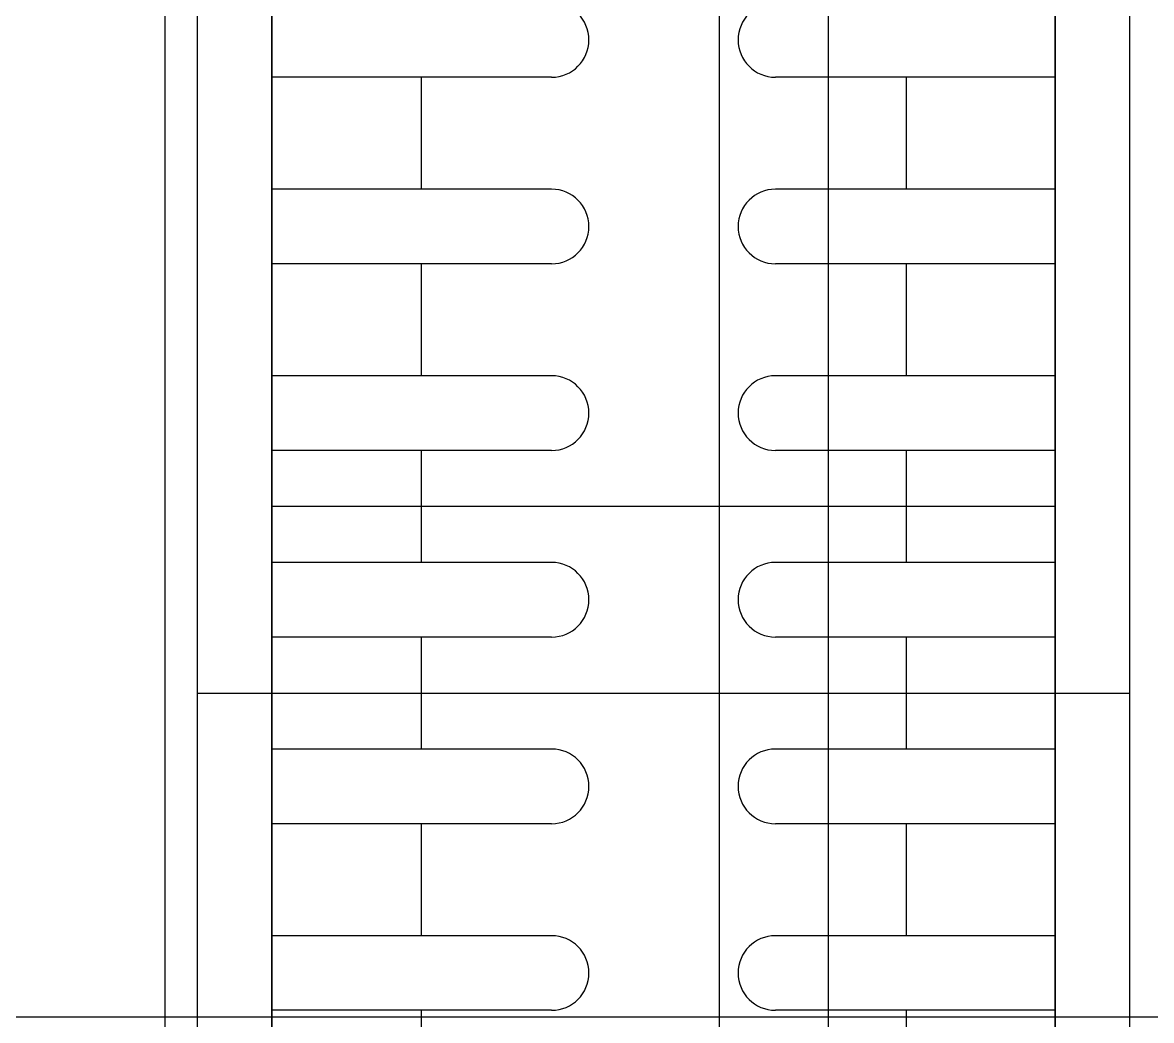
# Model space of a CAD drawing. Header units: inches. Extents: x 21 to 38546, y 13 to 15001.
# Drawn here: x 4417.19 to 4432.32, y 1168.39 to 1181.76 of the extents above; entities that cross this region are included whole.
import ezdxf

# ---------------------------------------------------------------- set-up
doc = ezdxf.new("R2010")
doc.units = ezdxf.units.IN
doc.header["$MEASUREMENT"] = 0
for name, color, linetype in [('pex_boru_dönüş', 5, 'Continuous'), ('pex_boru_gidiş', 1, 'Continuous'), ('RAD-MAHAL', 2, 'Continuous'), ('RAST-IST-RADYATÖR-DİNAMİK BLOK', 83, 'Continuous')]:
    doc.layers.add(name, color=color, linetype=linetype)
doc.layers.add('Z_MİM_-KM-Silik tarama', color=8, linetype='Continuous', lineweight=25)
doc.layers.add('Z_MİM_-KM-VITRF', color=8, linetype='Continuous', lineweight=25)

# ---------------------------------------------------------------- blocks, each defined once
blk = doc.blocks.new('*U171')
blk.add_line((-56, -48.918), (-20, -48.918))
at = {"layer": 'Z_MİM_-KM-Silik tarama'}
blk.add_line((-56, -40.026), (-20, -40.026), dxfattribs=at)
blk = doc.blocks.new('IS_RADYATOR_TAG_MRD')
at = {"layer": 'RAD-MAHAL'}
blk.add_lwpolyline([(0, 0), (130, 0), (130, 36), (0, 36)], dxfattribs=at)
blk = doc.blocks.new('IS_RADYATOR-PLAN-60')
at = {"layer": 'RAST-IST-RADYATÖR-DİNAMİK BLOK', "color": 7}
for p, q in [((51.75, 11.5), (51.75, 7.75)), ((53.25, 11.5), (53.25, 7.75)), ((54.25, 11.5), (54.25, 7.75)), ((55.75, 11.5), (55.75, 7.75)), ((56.75, 11.5), (56.75, 7.75)), ((51.75, 9.5), (52.5, 9.5)), ((52.5, 9.5), (53.25, 9.5)), ((54.25, 9.5), (55, 9.5)), ((55, 9.5), (55.75, 9.5)), ((56.75, 9.5), (57.5, 9.5)), ((51.75, 4.75), (51.75, 1)), ((53.25, 4.75), (53.25, 1)), ((54.25, 4.75), (54.25, 1)), ((55.75, 4.75), (55.75, 1)), ((56.75, 4.75), (56.75, 1)), ((51.75, 3), (52.5, 3)), ((52.5, 3), (53.25, 3)), ((54.25, 3), (55, 3)), ((55, 3), (55.75, 3)), ((56.75, 3), (57.5, 3))]:
    blk.add_line(p, q, dxfattribs=at)
at = {"layer": 'RAST-IST-RADYATÖR-DİNAMİK BLOK'}
for points in [[(0, 0), (60, 0), (60, 12.5), (0, 12.5)], [(2.5, 11.5), (57.5, 11.5), (57.5, 1), (2.5, 1)]]:
    blk.add_lwpolyline(points, dxfattribs=at)
at = {"layer": 'RAST-IST-RADYATÖR-DİNAMİK BLOK', "color": 7}
for centre, start, end in [((51.25, 7.75), 180, 0), ((53.75, 7.75), 180, 0), ((56.25, 7.75), 180, 0), ((51.25, 4.75), 0, 180), ((53.75, 4.75), 0, 180), ((56.25, 4.75), 0, 180)]:
    blk.add_arc(centre, 0.5, start, end, dxfattribs=at)
blk = doc.blocks.new('IS_RADYATOR-PLAN-70')
at = {"layer": 'RAST-IST-RADYATÖR-DİNAMİK BLOK', "color": 7}
for p, q in [((51.75, 11.5), (51.75, 7.75)), ((53.25, 11.5), (53.25, 7.75)), ((54.25, 11.5), (54.25, 7.75)), ((55.75, 11.5), (55.75, 7.75)), ((56.75, 11.5), (56.75, 7.75)), ((58.25, 11.5), (58.25, 7.75)), ((59.25, 11.5), (59.25, 7.75)), ((60.75, 11.5), (60.75, 7.75)), ((61.75, 11.5), (61.75, 7.75)), ((63.25, 11.5), (63.25, 7.75)), ((64.25, 11.5), (64.25, 7.75)), ((51.75, 9.5), (52.5, 9.5)), ((52.5, 9.5), (53.25, 9.5)), ((54.25, 9.5), (55, 9.5)), ((55, 9.5), (55.75, 9.5)), ((56.75, 9.5), (57.5, 9.5)), ((57.5, 9.5), (58.25, 9.5)), ((59.25, 9.5), (60, 9.5)), ((60, 9.5), (60.75, 9.5)), ((61.75, 9.5), (62.5, 9.5)), ((62.5, 9.5), (63.25, 9.5)), ((64.25, 9.5), (65, 9.5)), ((51.75, 4.75), (51.75, 1)), ((53.25, 4.75), (53.25, 1)), ((54.25, 4.75), (54.25, 1)), ((55.75, 4.75), (55.75, 1)), ((56.75, 4.75), (56.75, 1)), ((58.25, 4.75), (58.25, 1)), ((59.25, 4.75), (59.25, 1)), ((60.75, 4.75), (60.75, 1)), ((61.75, 4.75), (61.75, 1)), ((63.25, 4.75), (63.25, 1)), ((64.25, 4.75), (64.25, 1)), ((51.75, 3), (52.5, 3)), ((52.5, 3), (53.25, 3)), ((54.25, 3), (55, 3)), ((55, 3), (55.75, 3)), ((56.75, 3), (57.5, 3)), ((57.5, 3), (58.25, 3)), ((59.25, 3), (60, 3)), ((60, 3), (60.75, 3)), ((61.75, 3), (62.5, 3)), ((62.5, 3), (63.25, 3)), ((64.25, 3), (65, 3))]:
    blk.add_line(p, q, dxfattribs=at)
at = {"layer": 'RAST-IST-RADYATÖR-DİNAMİK BLOK'}
for points in [[(0, 0), (70, 0), (70, 12.5), (0, 12.5)], [(2.5, 11.5), (67.5, 11.5), (67.5, 1), (2.5, 1)]]:
    blk.add_lwpolyline(points, dxfattribs=at)
at = {"layer": 'RAST-IST-RADYATÖR-DİNAMİK BLOK', "color": 7}
for centre, start, end in [((51.25, 7.75), 180, 0), ((53.75, 7.75), 180, 0), ((56.25, 7.75), 180, 0), ((58.75, 7.75), 180, 0), ((61.25, 7.75), 180, 0), ((63.75, 7.75), 180, 0), ((51.25, 4.75), 0, 180), ((53.75, 4.75), 0, 180), ((56.25, 4.75), 0, 180), ((58.75, 4.75), 0, 180), ((61.25, 4.75), 0, 180), ((63.75, 4.75), 0, 180)]:
    blk.add_arc(centre, 0.5, start, end, dxfattribs=at)
blk = doc.blocks.new('IS_RADYATOR-PLAN-80')
at = {"layer": 'RAST-IST-RADYATÖR-DİNAMİK BLOK', "color": 7}
for p, q in [((51.75, 11.5), (51.75, 7.75)), ((53.25, 11.5), (53.25, 7.75)), ((54.25, 11.5), (54.25, 7.75)), ((55.75, 11.5), (55.75, 7.75)), ((56.75, 11.5), (56.75, 7.75)), ((58.25, 11.5), (58.25, 7.75)), ((59.25, 11.5), (59.25, 7.75)), ((60.75, 11.5), (60.75, 7.75)), ((61.75, 11.5), (61.75, 7.75)), ((63.25, 11.5), (63.25, 7.75)), ((64.25, 11.5), (64.25, 7.75)), ((51.75, 9.5), (52.5, 9.5)), ((52.5, 9.5), (53.25, 9.5)), ((54.25, 9.5), (55, 9.5)), ((55, 9.5), (55.75, 9.5)), ((56.75, 9.5), (57.5, 9.5)), ((57.5, 9.5), (58.25, 9.5)), ((59.25, 9.5), (60, 9.5)), ((60, 9.5), (60.75, 9.5)), ((61.75, 9.5), (62.5, 9.5)), ((62.5, 9.5), (63.25, 9.5)), ((64.25, 9.5), (65, 9.5)), ((51.75, 4.75), (51.75, 1)), ((53.25, 4.75), (53.25, 1)), ((54.25, 4.75), (54.25, 1)), ((55.75, 4.75), (55.75, 1)), ((56.75, 4.75), (56.75, 1)), ((58.25, 4.75), (58.25, 1)), ((59.25, 4.75), (59.25, 1)), ((60.75, 4.75), (60.75, 1)), ((61.75, 4.75), (61.75, 1)), ((63.25, 4.75), (63.25, 1)), ((64.25, 4.75), (64.25, 1)), ((51.75, 3), (52.5, 3)), ((52.5, 3), (53.25, 3)), ((54.25, 3), (55, 3)), ((55, 3), (55.75, 3)), ((56.75, 3), (57.5, 3)), ((57.5, 3), (58.25, 3)), ((59.25, 3), (60, 3)), ((60, 3), (60.75, 3)), ((61.75, 3), (62.5, 3)), ((62.5, 3), (63.25, 3)), ((64.25, 3), (65, 3))]:
    blk.add_line(p, q, dxfattribs=at)
at = {"layer": 'RAST-IST-RADYATÖR-DİNAMİK BLOK'}
for points in [[(0, 0), (80, 0), (80, 12.5), (0, 12.5)], [(2.5, 11.5), (77.5, 11.5), (77.5, 1), (2.5, 1)]]:
    blk.add_lwpolyline(points, dxfattribs=at)
at = {"layer": 'RAST-IST-RADYATÖR-DİNAMİK BLOK', "color": 7}
for centre, start, end in [((51.25, 7.75), 180, 0), ((53.75, 7.75), 180, 0), ((56.25, 7.75), 180, 0), ((58.75, 7.75), 180, 0), ((61.25, 7.75), 180, 0), ((63.75, 7.75), 180, 0), ((51.25, 4.75), 0, 180), ((53.75, 4.75), 0, 180), ((56.25, 4.75), 0, 180), ((58.75, 4.75), 0, 180), ((61.25, 4.75), 0, 180), ((63.75, 4.75), 0, 180)]:
    blk.add_arc(centre, 0.5, start, end, dxfattribs=at)
blk = doc.blocks.new('IS_RADYATOR-PLAN-90')
at = {"layer": 'RAST-IST-RADYATÖR-DİNAMİK BLOK', "color": 7}
for p, q in [((51.75, 11.5), (51.75, 7.75)), ((53.25, 11.5), (53.25, 7.75)), ((54.25, 11.5), (54.25, 7.75)), ((55.75, 11.5), (55.75, 7.75)), ((56.75, 11.5), (56.75, 7.75)), ((58.25, 11.5), (58.25, 7.75)), ((59.25, 11.5), (59.25, 7.75)), ((60.75, 11.5), (60.75, 7.75)), ((61.75, 11.5), (61.75, 7.75)), ((63.25, 11.5), (63.25, 7.75)), ((64.25, 11.5), (64.25, 7.75)), ((51.75, 9.5), (52.5, 9.5)), ((52.5, 9.5), (53.25, 9.5)), ((54.25, 9.5), (55, 9.5)), ((55, 9.5), (55.75, 9.5)), ((56.75, 9.5), (57.5, 9.5)), ((57.5, 9.5), (58.25, 9.5)), ((59.25, 9.5), (60, 9.5)), ((60, 9.5), (60.75, 9.5)), ((61.75, 9.5), (62.5, 9.5)), ((62.5, 9.5), (63.25, 9.5)), ((64.25, 9.5), (65, 9.5)), ((51.75, 4.75), (51.75, 1)), ((53.25, 4.75), (53.25, 1)), ((54.25, 4.75), (54.25, 1)), ((55.75, 4.75), (55.75, 1)), ((56.75, 4.75), (56.75, 1)), ((58.25, 4.75), (58.25, 1)), ((59.25, 4.75), (59.25, 1)), ((60.75, 4.75), (60.75, 1)), ((61.75, 4.75), (61.75, 1)), ((63.25, 4.75), (63.25, 1)), ((64.25, 4.75), (64.25, 1)), ((51.75, 3), (52.5, 3)), ((52.5, 3), (53.25, 3)), ((54.25, 3), (55, 3)), ((55, 3), (55.75, 3)), ((56.75, 3), (57.5, 3)), ((57.5, 3), (58.25, 3)), ((59.25, 3), (60, 3)), ((60, 3), (60.75, 3)), ((61.75, 3), (62.5, 3)), ((62.5, 3), (63.25, 3)), ((64.25, 3), (65, 3))]:
    blk.add_line(p, q, dxfattribs=at)
at = {"layer": 'RAST-IST-RADYATÖR-DİNAMİK BLOK'}
for points in [[(0, 0), (90, 0), (90, 12.5), (0, 12.5)], [(2.5, 11.5), (87.5, 11.5), (87.5, 1), (2.5, 1)]]:
    blk.add_lwpolyline(points, dxfattribs=at)
at = {"layer": 'RAST-IST-RADYATÖR-DİNAMİK BLOK', "color": 7}
for centre, start, end in [((51.25, 7.75), 180, 0), ((53.75, 7.75), 180, 0), ((56.25, 7.75), 180, 0), ((58.75, 7.75), 180, 0), ((61.25, 7.75), 180, 0), ((63.75, 7.75), 180, 0), ((51.25, 4.75), 0, 180), ((53.75, 4.75), 0, 180), ((56.25, 4.75), 0, 180), ((58.75, 4.75), 0, 180), ((61.25, 4.75), 0, 180), ((63.75, 4.75), 0, 180)]:
    blk.add_arc(centre, 0.5, start, end, dxfattribs=at)
blk = doc.blocks.new('IS_RADYATOR-PLAN-100')
at = {"layer": 'RAST-IST-RADYATÖR-DİNAMİK BLOK', "color": 7}
for p, q in [((51.75, 11.5), (51.75, 7.75)), ((53.25, 11.5), (53.25, 7.75)), ((54.25, 11.5), (54.25, 7.75)), ((55.75, 11.5), (55.75, 7.75)), ((56.75, 11.5), (56.75, 7.75)), ((58.25, 11.5), (58.25, 7.75)), ((59.25, 11.5), (59.25, 7.75)), ((60.75, 11.5), (60.75, 7.75)), ((61.75, 11.5), (61.75, 7.75)), ((63.25, 11.5), (63.25, 7.75)), ((64.25, 11.5), (64.25, 7.75)), ((51.75, 9.5), (52.5, 9.5)), ((52.5, 9.5), (53.25, 9.5)), ((54.25, 9.5), (55, 9.5)), ((55, 9.5), (55.75, 9.5)), ((56.75, 9.5), (57.5, 9.5)), ((57.5, 9.5), (58.25, 9.5)), ((59.25, 9.5), (60, 9.5)), ((60, 9.5), (60.75, 9.5)), ((61.75, 9.5), (62.5, 9.5)), ((62.5, 9.5), (63.25, 9.5)), ((64.25, 9.5), (65, 9.5)), ((51.75, 4.75), (51.75, 1)), ((53.25, 4.75), (53.25, 1)), ((54.25, 4.75), (54.25, 1)), ((55.75, 4.75), (55.75, 1)), ((56.75, 4.75), (56.75, 1)), ((58.25, 4.75), (58.25, 1)), ((59.25, 4.75), (59.25, 1)), ((60.75, 4.75), (60.75, 1)), ((61.75, 4.75), (61.75, 1)), ((63.25, 4.75), (63.25, 1)), ((64.25, 4.75), (64.25, 1)), ((51.75, 3), (52.5, 3)), ((52.5, 3), (53.25, 3)), ((54.25, 3), (55, 3)), ((55, 3), (55.75, 3)), ((56.75, 3), (57.5, 3)), ((57.5, 3), (58.25, 3)), ((59.25, 3), (60, 3)), ((60, 3), (60.75, 3)), ((61.75, 3), (62.5, 3)), ((62.5, 3), (63.25, 3)), ((64.25, 3), (65, 3))]:
    blk.add_line(p, q, dxfattribs=at)
at = {"layer": 'RAST-IST-RADYATÖR-DİNAMİK BLOK'}
for points in [[(0, 0), (100, 0), (100, 12.5), (0, 12.5)], [(2.5, 11.5), (97.5, 11.5), (97.5, 1), (2.5, 1)]]:
    blk.add_lwpolyline(points, dxfattribs=at)
at = {"layer": 'RAST-IST-RADYATÖR-DİNAMİK BLOK', "color": 7}
for centre, start, end in [((51.25, 7.75), 180, 0), ((53.75, 7.75), 180, 0), ((56.25, 7.75), 180, 0), ((58.75, 7.75), 180, 0), ((61.25, 7.75), 180, 0), ((63.75, 7.75), 180, 0), ((51.25, 4.75), 0, 180), ((53.75, 4.75), 0, 180), ((56.25, 4.75), 0, 180), ((58.75, 4.75), 0, 180), ((61.25, 4.75), 0, 180), ((63.75, 4.75), 0, 180)]:
    blk.add_arc(centre, 0.5, start, end, dxfattribs=at)
blk = doc.blocks.new('IS_RADYATOR-PLAN-110')
at = {"layer": 'RAST-IST-RADYATÖR-DİNAMİK BLOK', "color": 7}
for p, q in [((51.75, 11.5), (51.75, 7.75)), ((53.25, 11.5), (53.25, 7.75)), ((54.25, 11.5), (54.25, 7.75)), ((55.75, 11.5), (55.75, 7.75)), ((56.75, 11.5), (56.75, 7.75)), ((58.25, 11.5), (58.25, 7.75)), ((59.25, 11.5), (59.25, 7.75)), ((60.75, 11.5), (60.75, 7.75)), ((61.75, 11.5), (61.75, 7.75)), ((63.25, 11.5), (63.25, 7.75)), ((64.25, 11.5), (64.25, 7.75)), ((51.75, 9.5), (52.5, 9.5)), ((52.5, 9.5), (53.25, 9.5)), ((54.25, 9.5), (55, 9.5)), ((55, 9.5), (55.75, 9.5)), ((56.75, 9.5), (57.5, 9.5)), ((57.5, 9.5), (58.25, 9.5)), ((59.25, 9.5), (60, 9.5)), ((60, 9.5), (60.75, 9.5)), ((61.75, 9.5), (62.5, 9.5)), ((62.5, 9.5), (63.25, 9.5)), ((64.25, 9.5), (65, 9.5)), ((51.75, 4.75), (51.75, 1)), ((53.25, 4.75), (53.25, 1)), ((54.25, 4.75), (54.25, 1)), ((55.75, 4.75), (55.75, 1)), ((56.75, 4.75), (56.75, 1)), ((58.25, 4.75), (58.25, 1)), ((59.25, 4.75), (59.25, 1)), ((60.75, 4.75), (60.75, 1)), ((61.75, 4.75), (61.75, 1)), ((63.25, 4.75), (63.25, 1)), ((64.25, 4.75), (64.25, 1)), ((51.75, 3), (52.5, 3)), ((52.5, 3), (53.25, 3)), ((54.25, 3), (55, 3)), ((55, 3), (55.75, 3)), ((56.75, 3), (57.5, 3)), ((57.5, 3), (58.25, 3)), ((59.25, 3), (60, 3)), ((60, 3), (60.75, 3)), ((61.75, 3), (62.5, 3)), ((62.5, 3), (63.25, 3)), ((64.25, 3), (65, 3))]:
    blk.add_line(p, q, dxfattribs=at)
at = {"layer": 'RAST-IST-RADYATÖR-DİNAMİK BLOK'}
for points in [[(0, 0), (110, 0), (110, 12.5), (0, 12.5)], [(2.5, 11.5), (107.5, 11.5), (107.5, 1), (2.5, 1)]]:
    blk.add_lwpolyline(points, dxfattribs=at)
at = {"layer": 'RAST-IST-RADYATÖR-DİNAMİK BLOK', "color": 7}
for centre, start, end in [((51.25, 7.75), 180, 0), ((53.75, 7.75), 180, 0), ((56.25, 7.75), 180, 0), ((58.75, 7.75), 180, 0), ((61.25, 7.75), 180, 0), ((63.75, 7.75), 180, 0), ((51.25, 4.75), 0, 180), ((53.75, 4.75), 0, 180), ((56.25, 4.75), 0, 180), ((58.75, 4.75), 0, 180), ((61.25, 4.75), 0, 180), ((63.75, 4.75), 0, 180)]:
    blk.add_arc(centre, 0.5, start, end, dxfattribs=at)
blk = doc.blocks.new('IS_RADYATOR-PLAN-120')
at = {"layer": 'RAST-IST-RADYATÖR-DİNAMİK BLOK', "color": 7}
for p, q in [((51.75, 11.5), (51.75, 7.75)), ((53.25, 11.5), (53.25, 7.75)), ((54.25, 11.5), (54.25, 7.75)), ((55.75, 11.5), (55.75, 7.75)), ((56.75, 11.5), (56.75, 7.75)), ((58.25, 11.5), (58.25, 7.75)), ((59.25, 11.5), (59.25, 7.75)), ((60.75, 11.5), (60.75, 7.75)), ((61.75, 11.5), (61.75, 7.75)), ((63.25, 11.5), (63.25, 7.75)), ((64.25, 11.5), (64.25, 7.75)), ((51.75, 9.5), (52.5, 9.5)), ((52.5, 9.5), (53.25, 9.5)), ((54.25, 9.5), (55, 9.5)), ((55, 9.5), (55.75, 9.5)), ((56.75, 9.5), (57.5, 9.5)), ((57.5, 9.5), (58.25, 9.5)), ((59.25, 9.5), (60, 9.5)), ((60, 9.5), (60.75, 9.5)), ((61.75, 9.5), (62.5, 9.5)), ((62.5, 9.5), (63.25, 9.5)), ((64.25, 9.5), (65, 9.5)), ((51.75, 4.75), (51.75, 1)), ((53.25, 4.75), (53.25, 1)), ((54.25, 4.75), (54.25, 1)), ((55.75, 4.75), (55.75, 1)), ((56.75, 4.75), (56.75, 1)), ((58.25, 4.75), (58.25, 1)), ((59.25, 4.75), (59.25, 1)), ((60.75, 4.75), (60.75, 1)), ((61.75, 4.75), (61.75, 1)), ((63.25, 4.75), (63.25, 1)), ((64.25, 4.75), (64.25, 1)), ((51.75, 3), (52.5, 3)), ((52.5, 3), (53.25, 3)), ((54.25, 3), (55, 3)), ((55, 3), (55.75, 3)), ((56.75, 3), (57.5, 3)), ((57.5, 3), (58.25, 3)), ((59.25, 3), (60, 3)), ((60, 3), (60.75, 3)), ((61.75, 3), (62.5, 3)), ((62.5, 3), (63.25, 3)), ((64.25, 3), (65, 3))]:
    blk.add_line(p, q, dxfattribs=at)
at = {"layer": 'RAST-IST-RADYATÖR-DİNAMİK BLOK'}
for points in [[(0, 0), (120, 0), (120, 12.5), (0, 12.5)], [(2.5, 11.5), (117.5, 11.5), (117.5, 1), (2.5, 1)]]:
    blk.add_lwpolyline(points, dxfattribs=at)
at = {"layer": 'RAST-IST-RADYATÖR-DİNAMİK BLOK', "color": 7}
for centre, start, end in [((51.25, 7.75), 180, 0), ((53.75, 7.75), 180, 0), ((56.25, 7.75), 180, 0), ((58.75, 7.75), 180, 0), ((61.25, 7.75), 180, 0), ((63.75, 7.75), 180, 0), ((51.25, 4.75), 0, 180), ((53.75, 4.75), 0, 180), ((56.25, 4.75), 0, 180), ((58.75, 4.75), 0, 180), ((61.25, 4.75), 0, 180), ((63.75, 4.75), 0, 180)]:
    blk.add_arc(centre, 0.5, start, end, dxfattribs=at)
blk = doc.blocks.new('IS_RADYATOR-PLAN-130')
at = {"layer": 'RAST-IST-RADYATÖR-DİNAMİK BLOK', "color": 7}
for p, q in [((51.75, 11.5), (51.75, 7.75)), ((53.25, 11.5), (53.25, 7.75)), ((54.25, 11.5), (54.25, 7.75)), ((55.75, 11.5), (55.75, 7.75)), ((56.75, 11.5), (56.75, 7.75)), ((58.25, 11.5), (58.25, 7.75)), ((59.25, 11.5), (59.25, 7.75)), ((60.75, 11.5), (60.75, 7.75)), ((61.75, 11.5), (61.75, 7.75)), ((63.25, 11.5), (63.25, 7.75)), ((64.25, 11.5), (64.25, 7.75)), ((51.75, 9.5), (52.5, 9.5)), ((52.5, 9.5), (53.25, 9.5)), ((54.25, 9.5), (55, 9.5)), ((55, 9.5), (55.75, 9.5)), ((56.75, 9.5), (57.5, 9.5)), ((57.5, 9.5), (58.25, 9.5)), ((59.25, 9.5), (60, 9.5)), ((60, 9.5), (60.75, 9.5)), ((61.75, 9.5), (62.5, 9.5)), ((62.5, 9.5), (63.25, 9.5)), ((64.25, 9.5), (65, 9.5)), ((51.75, 4.75), (51.75, 1)), ((53.25, 4.75), (53.25, 1)), ((54.25, 4.75), (54.25, 1)), ((55.75, 4.75), (55.75, 1)), ((56.75, 4.75), (56.75, 1)), ((58.25, 4.75), (58.25, 1)), ((59.25, 4.75), (59.25, 1)), ((60.75, 4.75), (60.75, 1)), ((61.75, 4.75), (61.75, 1)), ((63.25, 4.75), (63.25, 1)), ((64.25, 4.75), (64.25, 1)), ((51.75, 3), (52.5, 3)), ((52.5, 3), (53.25, 3)), ((54.25, 3), (55, 3)), ((55, 3), (55.75, 3)), ((56.75, 3), (57.5, 3)), ((57.5, 3), (58.25, 3)), ((59.25, 3), (60, 3)), ((60, 3), (60.75, 3)), ((61.75, 3), (62.5, 3)), ((62.5, 3), (63.25, 3)), ((64.25, 3), (65, 3))]:
    blk.add_line(p, q, dxfattribs=at)
at = {"layer": 'RAST-IST-RADYATÖR-DİNAMİK BLOK'}
for points in [[(0, 0), (130, 0), (130, 12.5), (0, 12.5)], [(2.5, 11.5), (127.5, 11.5), (127.5, 1), (2.5, 1)]]:
    blk.add_lwpolyline(points, dxfattribs=at)
at = {"layer": 'RAST-IST-RADYATÖR-DİNAMİK BLOK', "color": 7}
for centre, start, end in [((51.25, 7.75), 180, 0), ((53.75, 7.75), 180, 0), ((56.25, 7.75), 180, 0), ((58.75, 7.75), 180, 0), ((61.25, 7.75), 180, 0), ((63.75, 7.75), 180, 0), ((51.25, 4.75), 0, 180), ((53.75, 4.75), 0, 180), ((56.25, 4.75), 0, 180), ((58.75, 4.75), 0, 180), ((61.25, 4.75), 0, 180), ((63.75, 4.75), 0, 180)]:
    blk.add_arc(centre, 0.5, start, end, dxfattribs=at)
blk = doc.blocks.new('IS_RADYATOR-PLAN-140')
at = {"layer": 'RAST-IST-RADYATÖR-DİNAMİK BLOK', "color": 7}
for p, q in [((51.75, 11.5), (51.75, 7.75)), ((53.25, 11.5), (53.25, 7.75)), ((54.25, 11.5), (54.25, 7.75)), ((55.75, 11.5), (55.75, 7.75)), ((56.75, 11.5), (56.75, 7.75)), ((58.25, 11.5), (58.25, 7.75)), ((59.25, 11.5), (59.25, 7.75)), ((60.75, 11.5), (60.75, 7.75)), ((61.75, 11.5), (61.75, 7.75)), ((63.25, 11.5), (63.25, 7.75)), ((64.25, 11.5), (64.25, 7.75)), ((51.75, 9.5), (52.5, 9.5)), ((52.5, 9.5), (53.25, 9.5)), ((54.25, 9.5), (55, 9.5)), ((55, 9.5), (55.75, 9.5)), ((56.75, 9.5), (57.5, 9.5)), ((57.5, 9.5), (58.25, 9.5)), ((59.25, 9.5), (60, 9.5)), ((60, 9.5), (60.75, 9.5)), ((61.75, 9.5), (62.5, 9.5)), ((62.5, 9.5), (63.25, 9.5)), ((64.25, 9.5), (65, 9.5)), ((51.75, 4.75), (51.75, 1)), ((53.25, 4.75), (53.25, 1)), ((54.25, 4.75), (54.25, 1)), ((55.75, 4.75), (55.75, 1)), ((56.75, 4.75), (56.75, 1)), ((58.25, 4.75), (58.25, 1)), ((59.25, 4.75), (59.25, 1)), ((60.75, 4.75), (60.75, 1)), ((61.75, 4.75), (61.75, 1)), ((63.25, 4.75), (63.25, 1)), ((64.25, 4.75), (64.25, 1)), ((51.75, 3), (52.5, 3)), ((52.5, 3), (53.25, 3)), ((54.25, 3), (55, 3)), ((55, 3), (55.75, 3)), ((56.75, 3), (57.5, 3)), ((57.5, 3), (58.25, 3)), ((59.25, 3), (60, 3)), ((60, 3), (60.75, 3)), ((61.75, 3), (62.5, 3)), ((62.5, 3), (63.25, 3)), ((64.25, 3), (65, 3))]:
    blk.add_line(p, q, dxfattribs=at)
at = {"layer": 'RAST-IST-RADYATÖR-DİNAMİK BLOK'}
for points in [[(0, 0), (140, 0), (140, 12.5), (0, 12.5)], [(2.5, 11.5), (137.5, 11.5), (137.5, 1), (2.5, 1)]]:
    blk.add_lwpolyline(points, dxfattribs=at)
at = {"layer": 'RAST-IST-RADYATÖR-DİNAMİK BLOK', "color": 7}
for centre, start, end in [((51.25, 7.75), 180, 0), ((53.75, 7.75), 180, 0), ((56.25, 7.75), 180, 0), ((58.75, 7.75), 180, 0), ((61.25, 7.75), 180, 0), ((63.75, 7.75), 180, 0), ((51.25, 4.75), 0, 180), ((53.75, 4.75), 0, 180), ((56.25, 4.75), 0, 180), ((58.75, 4.75), 0, 180), ((61.25, 4.75), 0, 180), ((63.75, 4.75), 0, 180)]:
    blk.add_arc(centre, 0.5, start, end, dxfattribs=at)
blk = doc.blocks.new('IS_RADYATOR-PLAN-150')
at = {"layer": 'RAST-IST-RADYATÖR-DİNAMİK BLOK', "color": 7}
for p, q in [((51.75, 11.5), (51.75, 7.75)), ((53.25, 11.5), (53.25, 7.75)), ((54.25, 11.5), (54.25, 7.75)), ((55.75, 11.5), (55.75, 7.75)), ((56.75, 11.5), (56.75, 7.75)), ((58.25, 11.5), (58.25, 7.75)), ((59.25, 11.5), (59.25, 7.75)), ((60.75, 11.5), (60.75, 7.75)), ((61.75, 11.5), (61.75, 7.75)), ((63.25, 11.5), (63.25, 7.75)), ((64.25, 11.5), (64.25, 7.75)), ((51.75, 9.5), (52.5, 9.5)), ((52.5, 9.5), (53.25, 9.5)), ((54.25, 9.5), (55, 9.5)), ((55, 9.5), (55.75, 9.5)), ((56.75, 9.5), (57.5, 9.5)), ((57.5, 9.5), (58.25, 9.5)), ((59.25, 9.5), (60, 9.5)), ((60, 9.5), (60.75, 9.5)), ((61.75, 9.5), (62.5, 9.5)), ((62.5, 9.5), (63.25, 9.5)), ((64.25, 9.5), (65, 9.5)), ((51.75, 4.75), (51.75, 1)), ((53.25, 4.75), (53.25, 1)), ((54.25, 4.75), (54.25, 1)), ((55.75, 4.75), (55.75, 1)), ((56.75, 4.75), (56.75, 1)), ((58.25, 4.75), (58.25, 1)), ((59.25, 4.75), (59.25, 1)), ((60.75, 4.75), (60.75, 1)), ((61.75, 4.75), (61.75, 1)), ((63.25, 4.75), (63.25, 1)), ((64.25, 4.75), (64.25, 1)), ((51.75, 3), (52.5, 3)), ((52.5, 3), (53.25, 3)), ((54.25, 3), (55, 3)), ((55, 3), (55.75, 3)), ((56.75, 3), (57.5, 3)), ((57.5, 3), (58.25, 3)), ((59.25, 3), (60, 3)), ((60, 3), (60.75, 3)), ((61.75, 3), (62.5, 3)), ((62.5, 3), (63.25, 3)), ((64.25, 3), (65, 3))]:
    blk.add_line(p, q, dxfattribs=at)
at = {"layer": 'RAST-IST-RADYATÖR-DİNAMİK BLOK'}
for points in [[(-5, 0), (145, 0), (145, 12.5), (-5, 12.5)], [(-2.5, 11.5), (142.5, 11.5), (142.5, 1), (-2.5, 1)]]:
    blk.add_lwpolyline(points, dxfattribs=at)
at = {"layer": 'RAST-IST-RADYATÖR-DİNAMİK BLOK', "color": 7}
for centre, start, end in [((51.25, 7.75), 180, 0), ((53.75, 7.75), 180, 0), ((56.25, 7.75), 180, 0), ((58.75, 7.75), 180, 0), ((61.25, 7.75), 180, 0), ((63.75, 7.75), 180, 0), ((51.25, 4.75), 0, 180), ((53.75, 4.75), 0, 180), ((56.25, 4.75), 0, 180), ((58.75, 4.75), 0, 180), ((61.25, 4.75), 0, 180), ((63.75, 4.75), 0, 180)]:
    blk.add_arc(centre, 0.5, start, end, dxfattribs=at)
blk = doc.blocks.new('IS_RADYATOR-PLAN-160')
at = {"layer": 'RAST-IST-RADYATÖR-DİNAMİK BLOK', "color": 7}
for p, q in [((51.75, 11.5), (51.75, 7.75)), ((53.25, 11.5), (53.25, 7.75)), ((54.25, 11.5), (54.25, 7.75)), ((55.75, 11.5), (55.75, 7.75)), ((56.75, 11.5), (56.75, 7.75)), ((58.25, 11.5), (58.25, 7.75)), ((59.25, 11.5), (59.25, 7.75)), ((60.75, 11.5), (60.75, 7.75)), ((61.75, 11.5), (61.75, 7.75)), ((63.25, 11.5), (63.25, 7.75)), ((64.25, 11.5), (64.25, 7.75)), ((51.75, 9.5), (52.5, 9.5)), ((52.5, 9.5), (53.25, 9.5)), ((54.25, 9.5), (55, 9.5)), ((55, 9.5), (55.75, 9.5)), ((56.75, 9.5), (57.5, 9.5)), ((57.5, 9.5), (58.25, 9.5)), ((59.25, 9.5), (60, 9.5)), ((60, 9.5), (60.75, 9.5)), ((61.75, 9.5), (62.5, 9.5)), ((62.5, 9.5), (63.25, 9.5)), ((64.25, 9.5), (65, 9.5)), ((51.75, 4.75), (51.75, 1)), ((53.25, 4.75), (53.25, 1)), ((54.25, 4.75), (54.25, 1)), ((55.75, 4.75), (55.75, 1)), ((56.75, 4.75), (56.75, 1)), ((58.25, 4.75), (58.25, 1)), ((59.25, 4.75), (59.25, 1)), ((60.75, 4.75), (60.75, 1)), ((61.75, 4.75), (61.75, 1)), ((63.25, 4.75), (63.25, 1)), ((64.25, 4.75), (64.25, 1)), ((51.75, 3), (52.5, 3)), ((52.5, 3), (53.25, 3)), ((54.25, 3), (55, 3)), ((55, 3), (55.75, 3)), ((56.75, 3), (57.5, 3)), ((57.5, 3), (58.25, 3)), ((59.25, 3), (60, 3)), ((60, 3), (60.75, 3)), ((61.75, 3), (62.5, 3)), ((62.5, 3), (63.25, 3)), ((64.25, 3), (65, 3))]:
    blk.add_line(p, q, dxfattribs=at)
at = {"layer": 'RAST-IST-RADYATÖR-DİNAMİK BLOK'}
for points in [[(-5, 0), (155, 0), (155, 12.5), (-5, 12.5)], [(-2.5, 11.5), (152.5, 11.5), (152.5, 1), (-2.5, 1)]]:
    blk.add_lwpolyline(points, dxfattribs=at)
at = {"layer": 'RAST-IST-RADYATÖR-DİNAMİK BLOK', "color": 7}
for centre, start, end in [((51.25, 7.75), 180, 0), ((53.75, 7.75), 180, 0), ((56.25, 7.75), 180, 0), ((58.75, 7.75), 180, 0), ((61.25, 7.75), 180, 0), ((63.75, 7.75), 180, 0), ((51.25, 4.75), 0, 180), ((53.75, 4.75), 0, 180), ((56.25, 4.75), 0, 180), ((58.75, 4.75), 0, 180), ((61.25, 4.75), 0, 180), ((63.75, 4.75), 0, 180)]:
    blk.add_arc(centre, 0.5, start, end, dxfattribs=at)
blk = doc.blocks.new('IS_RADYATOR-PLAN-170')
at = {"layer": 'RAST-IST-RADYATÖR-DİNAMİK BLOK', "color": 7}
for p, q in [((51.75, 11.5), (51.75, 7.75)), ((53.25, 11.5), (53.25, 7.75)), ((54.25, 11.5), (54.25, 7.75)), ((55.75, 11.5), (55.75, 7.75)), ((56.75, 11.5), (56.75, 7.75)), ((58.25, 11.5), (58.25, 7.75)), ((59.25, 11.5), (59.25, 7.75)), ((60.75, 11.5), (60.75, 7.75)), ((61.75, 11.5), (61.75, 7.75)), ((63.25, 11.5), (63.25, 7.75)), ((64.25, 11.5), (64.25, 7.75)), ((51.75, 9.5), (52.5, 9.5)), ((52.5, 9.5), (53.25, 9.5)), ((54.25, 9.5), (55, 9.5)), ((55, 9.5), (55.75, 9.5)), ((56.75, 9.5), (57.5, 9.5)), ((57.5, 9.5), (58.25, 9.5)), ((59.25, 9.5), (60, 9.5)), ((60, 9.5), (60.75, 9.5)), ((61.75, 9.5), (62.5, 9.5)), ((62.5, 9.5), (63.25, 9.5)), ((64.25, 9.5), (65, 9.5)), ((51.75, 4.75), (51.75, 1)), ((53.25, 4.75), (53.25, 1)), ((54.25, 4.75), (54.25, 1)), ((55.75, 4.75), (55.75, 1)), ((56.75, 4.75), (56.75, 1)), ((58.25, 4.75), (58.25, 1)), ((59.25, 4.75), (59.25, 1)), ((60.75, 4.75), (60.75, 1)), ((61.75, 4.75), (61.75, 1)), ((63.25, 4.75), (63.25, 1)), ((64.25, 4.75), (64.25, 1)), ((51.75, 3), (52.5, 3)), ((52.5, 3), (53.25, 3)), ((54.25, 3), (55, 3)), ((55, 3), (55.75, 3)), ((56.75, 3), (57.5, 3)), ((57.5, 3), (58.25, 3)), ((59.25, 3), (60, 3)), ((60, 3), (60.75, 3)), ((61.75, 3), (62.5, 3)), ((62.5, 3), (63.25, 3)), ((64.25, 3), (65, 3))]:
    blk.add_line(p, q, dxfattribs=at)
at = {"layer": 'RAST-IST-RADYATÖR-DİNAMİK BLOK'}
for points in [[(-5, 0), (165, 0), (165, 12.5), (-5, 12.5)], [(-2.5, 11.5), (162.5, 11.5), (162.5, 1), (-2.5, 1)]]:
    blk.add_lwpolyline(points, dxfattribs=at)
at = {"layer": 'RAST-IST-RADYATÖR-DİNAMİK BLOK', "color": 7}
for centre, start, end in [((51.25, 7.75), 180, 0), ((53.75, 7.75), 180, 0), ((56.25, 7.75), 180, 0), ((58.75, 7.75), 180, 0), ((61.25, 7.75), 180, 0), ((63.75, 7.75), 180, 0), ((51.25, 4.75), 0, 180), ((53.75, 4.75), 0, 180), ((56.25, 4.75), 0, 180), ((58.75, 4.75), 0, 180), ((61.25, 4.75), 0, 180), ((63.75, 4.75), 0, 180)]:
    blk.add_arc(centre, 0.5, start, end, dxfattribs=at)
blk = doc.blocks.new('IS_RADYATOR-PLAN-180')
at = {"layer": 'RAST-IST-RADYATÖR-DİNAMİK BLOK', "color": 7}
for p, q in [((51.75, 11.5), (51.75, 7.75)), ((53.25, 11.5), (53.25, 7.75)), ((54.25, 11.5), (54.25, 7.75)), ((55.75, 11.5), (55.75, 7.75)), ((56.75, 11.5), (56.75, 7.75)), ((58.25, 11.5), (58.25, 7.75)), ((59.25, 11.5), (59.25, 7.75)), ((60.75, 11.5), (60.75, 7.75)), ((61.75, 11.5), (61.75, 7.75)), ((63.25, 11.5), (63.25, 7.75)), ((64.25, 11.5), (64.25, 7.75)), ((51.75, 9.5), (52.5, 9.5)), ((52.5, 9.5), (53.25, 9.5)), ((54.25, 9.5), (55, 9.5)), ((55, 9.5), (55.75, 9.5)), ((56.75, 9.5), (57.5, 9.5)), ((57.5, 9.5), (58.25, 9.5)), ((59.25, 9.5), (60, 9.5)), ((60, 9.5), (60.75, 9.5)), ((61.75, 9.5), (62.5, 9.5)), ((62.5, 9.5), (63.25, 9.5)), ((64.25, 9.5), (65, 9.5)), ((51.75, 4.75), (51.75, 1)), ((53.25, 4.75), (53.25, 1)), ((54.25, 4.75), (54.25, 1)), ((55.75, 4.75), (55.75, 1)), ((56.75, 4.75), (56.75, 1)), ((58.25, 4.75), (58.25, 1)), ((59.25, 4.75), (59.25, 1)), ((60.75, 4.75), (60.75, 1)), ((61.75, 4.75), (61.75, 1)), ((63.25, 4.75), (63.25, 1)), ((64.25, 4.75), (64.25, 1)), ((51.75, 3), (52.5, 3)), ((52.5, 3), (53.25, 3)), ((54.25, 3), (55, 3)), ((55, 3), (55.75, 3)), ((56.75, 3), (57.5, 3)), ((57.5, 3), (58.25, 3)), ((59.25, 3), (60, 3)), ((60, 3), (60.75, 3)), ((61.75, 3), (62.5, 3)), ((62.5, 3), (63.25, 3)), ((64.25, 3), (65, 3))]:
    blk.add_line(p, q, dxfattribs=at)
at = {"layer": 'RAST-IST-RADYATÖR-DİNAMİK BLOK'}
for points in [[(-5, 0), (175, 0), (175, 12.5), (-5, 12.5)], [(-2.5, 11.5), (172.5, 11.5), (172.5, 1), (-2.5, 1)]]:
    blk.add_lwpolyline(points, dxfattribs=at)
at = {"layer": 'RAST-IST-RADYATÖR-DİNAMİK BLOK', "color": 7}
for centre, start, end in [((51.25, 7.75), 180, 0), ((53.75, 7.75), 180, 0), ((56.25, 7.75), 180, 0), ((58.75, 7.75), 180, 0), ((61.25, 7.75), 180, 0), ((63.75, 7.75), 180, 0), ((51.25, 4.75), 0, 180), ((53.75, 4.75), 0, 180), ((56.25, 4.75), 0, 180), ((58.75, 4.75), 0, 180), ((61.25, 4.75), 0, 180), ((63.75, 4.75), 0, 180)]:
    blk.add_arc(centre, 0.5, start, end, dxfattribs=at)
blk = doc.blocks.new('IS_RADYATOR-PLAN-190')
at = {"layer": 'RAST-IST-RADYATÖR-DİNAMİK BLOK', "color": 7}
for p, q in [((51.75, 11.5), (51.75, 7.75)), ((53.25, 11.5), (53.25, 7.75)), ((54.25, 11.5), (54.25, 7.75)), ((55.75, 11.5), (55.75, 7.75)), ((56.75, 11.5), (56.75, 7.75)), ((58.25, 11.5), (58.25, 7.75)), ((59.25, 11.5), (59.25, 7.75)), ((60.75, 11.5), (60.75, 7.75)), ((61.75, 11.5), (61.75, 7.75)), ((63.25, 11.5), (63.25, 7.75)), ((64.25, 11.5), (64.25, 7.75)), ((51.75, 9.5), (52.5, 9.5)), ((52.5, 9.5), (53.25, 9.5)), ((54.25, 9.5), (55, 9.5)), ((55, 9.5), (55.75, 9.5)), ((56.75, 9.5), (57.5, 9.5)), ((57.5, 9.5), (58.25, 9.5)), ((59.25, 9.5), (60, 9.5)), ((60, 9.5), (60.75, 9.5)), ((61.75, 9.5), (62.5, 9.5)), ((62.5, 9.5), (63.25, 9.5)), ((64.25, 9.5), (65, 9.5)), ((51.75, 4.75), (51.75, 1)), ((53.25, 4.75), (53.25, 1)), ((54.25, 4.75), (54.25, 1)), ((55.75, 4.75), (55.75, 1)), ((56.75, 4.75), (56.75, 1)), ((58.25, 4.75), (58.25, 1)), ((59.25, 4.75), (59.25, 1)), ((60.75, 4.75), (60.75, 1)), ((61.75, 4.75), (61.75, 1)), ((63.25, 4.75), (63.25, 1)), ((64.25, 4.75), (64.25, 1)), ((51.75, 3), (52.5, 3)), ((52.5, 3), (53.25, 3)), ((54.25, 3), (55, 3)), ((55, 3), (55.75, 3)), ((56.75, 3), (57.5, 3)), ((57.5, 3), (58.25, 3)), ((59.25, 3), (60, 3)), ((60, 3), (60.75, 3)), ((61.75, 3), (62.5, 3)), ((62.5, 3), (63.25, 3)), ((64.25, 3), (65, 3))]:
    blk.add_line(p, q, dxfattribs=at)
at = {"layer": 'RAST-IST-RADYATÖR-DİNAMİK BLOK'}
for points in [[(-5, 0), (185, 0), (185, 12.5), (-5, 12.5)], [(182.5, 11.5), (-2.5, 11.5), (-2.5, 1), (182.5, 1)]]:
    blk.add_lwpolyline(points, dxfattribs=at)
at = {"layer": 'RAST-IST-RADYATÖR-DİNAMİK BLOK', "color": 7}
for centre, start, end in [((51.25, 7.75), 180, 0), ((53.75, 7.75), 180, 0), ((56.25, 7.75), 180, 0), ((58.75, 7.75), 180, 0), ((61.25, 7.75), 180, 0), ((63.75, 7.75), 180, 0), ((51.25, 4.75), 0, 180), ((53.75, 4.75), 0, 180), ((56.25, 4.75), 0, 180), ((58.75, 4.75), 0, 180), ((61.25, 4.75), 0, 180), ((63.75, 4.75), 0, 180)]:
    blk.add_arc(centre, 0.5, start, end, dxfattribs=at)
blk = doc.blocks.new('IS_RADYATOR-PLAN-200')
at = {"layer": 'RAST-IST-RADYATÖR-DİNAMİK BLOK', "color": 7}
for p, q in [((56.75, 11.5), (56.75, 7.75)), ((58.25, 11.5), (58.25, 7.75)), ((59.25, 11.5), (59.25, 7.75)), ((60.75, 11.5), (60.75, 7.75)), ((61.75, 11.5), (61.75, 7.75)), ((63.25, 11.5), (63.25, 7.75)), ((64.25, 11.5), (64.25, 7.75)), ((65.75, 11.5), (65.75, 7.75)), ((66.75, 11.5), (66.75, 7.75)), ((68.25, 11.5), (68.25, 7.75)), ((69.25, 11.5), (69.25, 7.75)), ((56.75, 9.5), (57.5, 9.5)), ((57.5, 9.5), (58.25, 9.5)), ((59.25, 9.5), (60, 9.5)), ((60, 9.5), (60.75, 9.5)), ((61.75, 9.5), (62.5, 9.5)), ((62.5, 9.5), (63.25, 9.5)), ((64.25, 9.5), (65, 9.5)), ((65, 9.5), (65.75, 9.5)), ((66.75, 9.5), (67.5, 9.5)), ((67.5, 9.5), (68.25, 9.5)), ((69.25, 9.5), (70, 9.5)), ((56.75, 4.75), (56.75, 1)), ((58.25, 4.75), (58.25, 1)), ((59.25, 4.75), (59.25, 1)), ((60.75, 4.75), (60.75, 1)), ((61.75, 4.75), (61.75, 1)), ((63.25, 4.75), (63.25, 1)), ((64.25, 4.75), (64.25, 1)), ((65.75, 4.75), (65.75, 1)), ((66.75, 4.75), (66.75, 1)), ((68.25, 4.75), (68.25, 1)), ((69.25, 4.75), (69.25, 1)), ((56.75, 3), (57.5, 3)), ((57.5, 3), (58.25, 3)), ((59.25, 3), (60, 3)), ((60, 3), (60.75, 3)), ((61.75, 3), (62.5, 3)), ((62.5, 3), (63.25, 3)), ((64.25, 3), (65, 3)), ((65, 3), (65.75, 3)), ((66.75, 3), (67.5, 3)), ((67.5, 3), (68.25, 3)), ((69.25, 3), (70, 3))]:
    blk.add_line(p, q, dxfattribs=at)
at = {"layer": 'RAST-IST-RADYATÖR-DİNAMİK BLOK'}
for points in [[(0, 0), (200, 0), (200, 12.5), (0, 12.5)], [(2.5, 11.5), (197.5, 11.5), (197.5, 1), (2.5, 1)]]:
    blk.add_lwpolyline(points, dxfattribs=at)
at = {"layer": 'RAST-IST-RADYATÖR-DİNAMİK BLOK', "color": 7}
for centre, start, end in [((56.25, 7.75), 180, 0), ((58.75, 7.75), 180, 0), ((61.25, 7.75), 180, 0), ((63.75, 7.75), 180, 0), ((66.25, 7.75), 180, 0), ((68.75, 7.75), 180, 0), ((56.25, 4.75), 0, 180), ((58.75, 4.75), 0, 180), ((61.25, 4.75), 0, 180), ((63.75, 4.75), 0, 180), ((66.25, 4.75), 0, 180), ((68.75, 4.75), 0, 180)]:
    blk.add_arc(centre, 0.5, start, end, dxfattribs=at)
blk = doc.blocks.new('IS_U4730')
for name, p in [('IS_RADYATOR-PLAN-60', (0, 0)), ('IS_RADYATOR-PLAN-70', (0, 0)), ('IS_RADYATOR-PLAN-80', (0, 0)), ('IS_RADYATOR-PLAN-90', (0, 0)), ('IS_RADYATOR-PLAN-100', (0, 0)), ('IS_RADYATOR-PLAN-110', (0, 0)), ('IS_RADYATOR-PLAN-120', (0, 0)), ('IS_RADYATOR-PLAN-130', (0, 0)), ('IS_RADYATOR-PLAN-140', (0, 0)), ('IS_RADYATOR-PLAN-150', (0, 0)), ('IS_RADYATOR-PLAN-160', (0, 0)), ('IS_RADYATOR-PLAN-170', (0, 0)), ('IS_RADYATOR-PLAN-180', (0, 0)), ('IS_RADYATOR-PLAN-190', (0, 0)), ('IS_RADYATOR-PLAN-200', (-5, 0))]:
    blk.add_blockref(name, p)

msp = doc.modelspace()

# ---------------------------------------------------------------- linework, layer by layer
at = {"layer": 'pex_boru_dönüş'}
msp.add_lwpolyline([(4555.784, 1876.331), (4555.784, 1798.231), (4512.884, 1798.231), (4512.884, 1014.263), (4426.527, 1014.263), (4426.527, 1240.78)], dxfattribs=at)
at = {"layer": 'pex_boru_gidiş'}
msp.add_lwpolyline([(4560.784, 1869.331), (4560.784, 1793.231), (4517.884, 1793.231), (4517.884, 1014.263), (4426.527, 1014.263), (4426.527, 1235.78)], dxfattribs=at)

# ---------------------------------------------------------------- block references
at = {"layer": 'RAD-MAHAL'}
msp.add_blockref('IS_RADYATOR_TAG_MRD', (4345.362, 1168.445), dxfattribs=at)
at = {"layer": 'RAST-IST-RADYATÖR-DİNAMİK BLOK', "rotation": 270}
msp.add_blockref('IS_U4730', (4419.527, 1232.78), dxfattribs=at)
at = {"layer": 'Z_MİM_-KM-VITRF', "ltscale": 0.5, "rotation": 270}
msp.add_blockref('*U171', (4468.009, 1136.171), dxfattribs=at)

doc.saveas('drawing.dxf')
